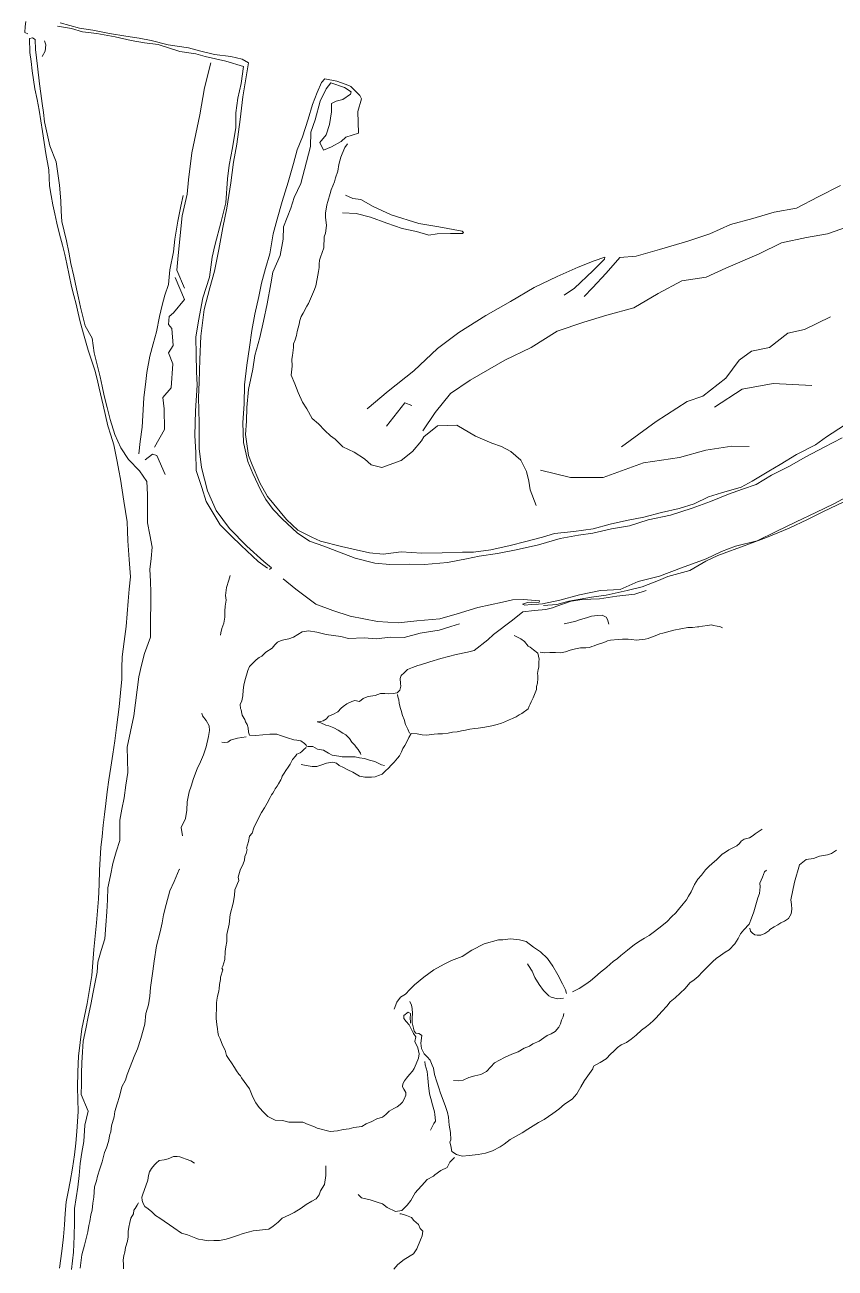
# Model space of a CAD drawing. Extents: x 683321 to 688873, y 7661944 to 7668387.
# Drawn here: x 685615.1 to 685839.7, y 7665106.7 to 7665451.5 of the extents above; entities that cross this region are included whole.
import ezdxf

# ---------------------------------------------------------------- set-up
doc = ezdxf.new("R2010")
doc.units = 0
doc.header["$MEASUREMENT"] = 0
doc.layers.add('01 CRESTA_Line', color=3, linetype='Continuous', lineweight=20)

msp = doc.modelspace()

# ---------------------------------------------------------------- linework, layer by layer
at = {"layer": '01 CRESTA_Line'}
for points in [[(685615.39, 7665452.39, 4152.19), (685615.18, 7665451.07, 4152.28), (685615.1, 7665449.33, 4152.37), (685615.88, 7665449, 4152.39)], [(685624.19, 7665451.11, 4152.01), (685628.03, 7665450.5, 4152.18), (685631.1, 7665449.57, 4151.86), (685635.04, 7665449.09, 4152.06), (685640.14, 7665448.16, 4152.03), (685644.53, 7665447.12, 4151.94), (685648.27, 7665446.5, 4152), (685652.03, 7665446.02, 4152.11), (685658.05, 7665444.14, 4151.78), (685662.52, 7665443.46, 4151.31), (685665.1, 7665442.74, 4151.49), (685670.82, 7665441.44, 4151.32), (685675.68, 7665439.93, 4151.46), (685675.05, 7665435.27, 4151.87), (685674.18, 7665431.17, 4152.21), (685673.55, 7665427.08, 4152.49), (685673.57, 7665423.02, 4153.14), (685672.68, 7665417.42, 4153.5), (685671.75, 7665412.6, 4153.82), (685671.26, 7665408.83, 4154.35), (685670.78, 7665402.09, 4155.22), (685669.54, 7665396.99, 4155.8), (685667.76, 7665390.32, 4156.5), (685667.05, 7665387.08, 4156.93), (685666.24, 7665381.5, 4157.71), (685664.4, 7665375.78, 4158.36), (685663.25, 7665369.44, 4159.11), (685662.45, 7665364.89, 4159.7), (685662.59, 7665360.11, 4160.1), (685662.66, 7665355.36, 4160.71), (685662.89, 7665351.58, 4161.52), (685662.42, 7665344.43, 4161.99), (685662.19, 7665337.65, 4162.27), (685662.48, 7665332.88, 4162.75), (685662.6, 7665327.86, 4163.24), (685664.12, 7665323.21, 4163.67), (685665.39, 7665319.31, 4164.23), (685669.2, 7665312.81, 4164.83), (685672.26, 7665309.77, 4165.39), (685675.02, 7665307.14, 4165.86), (685679.81, 7665302.7, 4166.51), (685682.34, 7665300.85, 4166.85)], [(685682.88, 7665300.48, 4166.86), (685683.5, 7665300.93, 4166.9), (685681.31, 7665302.68, 4166.72), (685676.67, 7665306.95, 4165.95), (685671.8, 7665311.79, 4165.36), (685668.1, 7665316.83, 4164.58), (685665.76, 7665322.3, 4163.9), (685664.11, 7665328.72, 4163.51), (685663.41, 7665334.01, 4163.03), (685663.4, 7665341.14, 4162.35), (685663.23, 7665348.12, 4161.6), (685663.43, 7665352.39, 4161.23), (685663.64, 7665358.67, 4160.45), (685663.86, 7665365.17, 4159.79), (685664.82, 7665372.57, 4158.85), (685666.35, 7665378.53, 4158.1), (685667.65, 7665383.17, 4157.48), (685668.85, 7665389.23, 4156.73), (685670.02, 7665395.27, 4156.11), (685671.12, 7665400.67, 4155.44), (685672.21, 7665407.7, 4154.62), (685672.93, 7665413.38, 4153.95), (685673.83, 7665418.41, 4153.52), (685674.74, 7665425.25, 4152.76), (685675.55, 7665431.57, 4152.17), (685676.46, 7665437.06, 4151.82), (685677.11, 7665440.96, 4151.38), (685675.37, 7665441.98, 4151.22), (685672.18, 7665442.68, 4151.35), (685667.71, 7665443.26, 4151.42), (685663.5, 7665444.32, 4151.37), (685660.42, 7665445.14, 4151.75), (685654.79, 7665445.91, 4151.92), (685650.15, 7665447.11, 4152.06), (685646.8, 7665447.75, 4151.74), (685643.11, 7665448.36, 4151.91), (685638.59, 7665449.05, 4151.99), (685633.96, 7665450.02, 4151.86), (685630.23, 7665450.59, 4152.18), (685624.9, 7665452.05, 4151.97)], [(685628.06, 7665106.3, 4161.86), (685628.54, 7665111.17, 4162.04), (685628.78, 7665115.56, 4162.19), (685628.82, 7665119.42, 4162.48), (685628.87, 7665123.28, 4162.78), (685629.34, 7665126.23, 4162.8), (685629.82, 7665129.17, 4162.81), (685630.11, 7665132.44, 4162.87), (685630.4, 7665135.71, 4162.92), (685630.92, 7665138.78, 4162.79), (685631.43, 7665141.85, 4162.67), (685631.74, 7665146.36, 4162.65), (685632.62, 7665150.27, 4162.49), (685630.75, 7665154.9, 4162.36), (685630.79, 7665157.78, 4162.37), (685630.83, 7665160.73, 4162.34), (685630.88, 7665163.68, 4162.31), (685631.07, 7665166.68, 4162.28), (685631.28, 7665169.67, 4162.26), (685631.98, 7665173.03, 4162.29), (685632.69, 7665176.38, 4162.33), (685633.34, 7665179.81, 4162.36), (685634, 7665183.24, 4162.4), (685634.57, 7665186.02, 4162.46), (685635.15, 7665188.8, 4162.51), (685635.29, 7665191.52, 4162.53), (685636.29, 7665194.79, 4162.57), (685637.28, 7665198.05, 4162.6), (685637.57, 7665201.78, 4162.62), (685637.86, 7665205.5, 4162.64), (685638, 7665208.83, 4162.57), (685638.14, 7665212.15, 4162.49), (685638.83, 7665215.55, 4162.46), (685639.52, 7665218.95, 4162.43), (685640.45, 7665222.13, 4162.44), (685641.38, 7665225.32, 4162.45), (685641.4, 7665228.12, 4162.43), (685641.43, 7665230.93, 4162.42), (685642.02, 7665234.02, 4162.38), (685642.6, 7665237.1, 4162.33), (685643.11, 7665240.63, 4162.31), (685643.61, 7665244.16, 4162.28), (685643.52, 7665247.67, 4162.24), (685643.44, 7665251.19, 4162.2), (685644.37, 7665255.54, 4162.19), (685645.29, 7665259.89, 4162.18), (685645.76, 7665263.47, 4162.12), (685646.22, 7665267.06, 4162.07), (685646.68, 7665270.65, 4162.02), (685647.46, 7665273.89, 4161.89), (685648.24, 7665277.14, 4161.75), (685649.95, 7665281.68, 4161.51), (685649.95, 7665284.31, 4161.49), (685649.94, 7665286.94, 4161.48), (685650, 7665290.52, 4161.42), (685650.06, 7665294.09, 4161.37), (685649.91, 7665297.25, 4161.39), (685649.75, 7665300.41, 4161.41), (685650.07, 7665303.52, 4161.35), (685650.4, 7665306.64, 4161.28), (685649.74, 7665310.02, 4161.13), (685649.09, 7665313.39, 4160.97), (685649.08, 7665317.32, 4160.93), (685649.06, 7665321.25, 4160.89), (685648.94, 7665324.87, 4160.69), (685646.84, 7665327.81, 4160.39), (685643.79, 7665330.97, 4160.18), (685641.71, 7665334.22, 4159.99), (685640.04, 7665337.9, 4159.82), (685638.78, 7665342.06, 4159.72), (685637.92, 7665345.34, 4159.59), (685637.06, 7665348.63, 4159.47), (685636.51, 7665351.26, 4159.33), (685635.97, 7665353.9, 4159.19), (685635.15, 7665357.23, 4159.04), (685634.32, 7665360.56, 4158.88), (685633.72, 7665364.59, 4158.61), (685631.84, 7665368, 4158.46), (685631.2, 7665370.62, 4158.32), (685630.55, 7665373.24, 4158.17), (685630, 7665375.78, 4158.01), (685629.44, 7665378.32, 4157.85), (685628.65, 7665381.83, 4157.61), (685627.85, 7665385.34, 4157.38), (685627.25, 7665388.46, 4157.16), (685626.65, 7665391.58, 4156.95), (685625.99, 7665394.28, 4156.72), (685625.33, 7665396.99, 4156.48), (685625.19, 7665399.82, 4156.25), (685625.04, 7665402.64, 4156.01), (685624.68, 7665407.01, 4155.73), (685624.23, 7665410.27, 4155.5), (685623.78, 7665413.53, 4155.26), (685622.01, 7665417.97, 4155.12), (685621.29, 7665421.29, 4154.93), (685620.57, 7665424.62, 4154.74), (685620.26, 7665427.16, 4154.6), (685619.94, 7665429.7, 4154.47), (685619.53, 7665432.44, 4154.27), (685619.11, 7665435.17, 4154.08), (685618.56, 7665440.03, 4153.78), (685618, 7665444.63, 4153.55), (685617.92, 7665447.44, 4153.38), (685617.23, 7665447.9, 4153.41), (685616.34, 7665447.68, 4153.37), (685616.49, 7665443.84, 4153.57), (685616.81, 7665441.29, 4153.72), (685617.13, 7665438.74, 4153.88), (685617.51, 7665436.22, 4154.05), (685617.88, 7665433.7, 4154.21), (685618.48, 7665430.79, 4154.39), (685619.08, 7665427.87, 4154.57), (685619.53, 7665424.9, 4154.73), (685619.98, 7665421.92, 4154.9), (685620.46, 7665418.89, 4155.07), (685620.93, 7665415.85, 4155.25), (685621.72, 7665411.29, 4155.49), (685621.95, 7665406.8, 4155.74), (685622.4, 7665404.19, 4155.91), (685622.84, 7665401.59, 4156.09), (685623.38, 7665399.06, 4156.33), (685623.92, 7665396.53, 4156.58), (685624.73, 7665393.48, 4156.79), (685625.54, 7665390.43, 4157), (685626.15, 7665387.81, 4157.19), (685626.76, 7665385.18, 4157.39), (685627.4, 7665382.05, 4157.57), (685628.05, 7665378.92, 4157.74), (685628.7, 7665376.46, 4157.92), (685629.35, 7665373.99, 4158.1), (685629.87, 7665371.54, 4158.24), (685630.4, 7665369.09, 4158.39), (685631.54, 7665365.17, 4158.61), (685632.69, 7665361.25, 4158.83), (685633.59, 7665358.49, 4158.98), (685634.49, 7665355.73, 4159.13), (685635.1, 7665353.21, 4159.29), (685635.72, 7665350.69, 4159.45), (685636.84, 7665346.03, 4159.6), (685637.47, 7665343.18, 4159.69), (685638.09, 7665340.33, 4159.78), (685638.91, 7665337.68, 4159.9), (685639.72, 7665335.04, 4160.02), (685640.7, 7665330.41, 4160.26), (685641.17, 7665327.94, 4160.38), (685641.64, 7665325.47, 4160.49), (685642.1, 7665322.46, 4160.6), (685642.56, 7665319.44, 4160.7), (685643.01, 7665316.57, 4160.77), (685643.46, 7665313.7, 4160.84), (685643.57, 7665311.04, 4160.89), (685643.68, 7665308.37, 4160.95), (685643.85, 7665305.81, 4161), (685644.02, 7665303.25, 4161.05), (685644.4, 7665298.38, 4161.09), (685644.05, 7665295.03, 4161.18), (685643.71, 7665291.67, 4161.27), (685643.44, 7665288.18, 4161.33), (685643.18, 7665284.68, 4161.39), (685642.61, 7665280.47, 4161.48), (685642.05, 7665276.26, 4161.57), (685642.02, 7665273.16, 4161.7), (685641.99, 7665270.07, 4161.83), (685641.63, 7665266.23, 4161.89), (685641.27, 7665262.39, 4161.96), (685640.89, 7665259.52, 4162.02), (685640.51, 7665256.64, 4162.09), (685640.01, 7665252.93, 4162.13), (685639.51, 7665249.23, 4162.18), (685638.92, 7665245.66, 4162.19), (685638.33, 7665242.1, 4162.2), (685637.95, 7665238.83, 4162.25), (685637.56, 7665235.55, 4162.29), (685637.18, 7665232.54, 4162.3), (685636.8, 7665229.53, 4162.3), (685636.49, 7665226.42, 4162.35), (685636.19, 7665223.31, 4162.39), (685636, 7665220.19, 4162.37), (685635.81, 7665217.08, 4162.34), (685635.65, 7665213.1, 4162.45), (685635.48, 7665209.12, 4162.57), (685635.24, 7665205.81, 4162.62), (685634.99, 7665202.49, 4162.67), (685634.6, 7665198.8, 4162.66), (685634.21, 7665195.11, 4162.65), (685633.92, 7665191.46, 4162.58), (685633.62, 7665187.82, 4162.52), (685632.97, 7665183.95, 4162.43), (685632.33, 7665180.09, 4162.34), (685631.62, 7665176.57, 4162.31), (685630.92, 7665173.06, 4162.27), (685630.43, 7665169.26, 4162.29), (685629.94, 7665165.46, 4162.31), (685629.81, 7665161.13, 4162.37), (685629.68, 7665156.8, 4162.43), (685629.77, 7665153.47, 4162.35), (685629.86, 7665150.15, 4162.27), (685629.7, 7665147.39, 4162.44), (685629.54, 7665144.63, 4162.61), (685629.22, 7665141.36, 4162.61), (685628.9, 7665138.09, 4162.61), (685628.28, 7665134.39, 4162.64), (685627.67, 7665130.69, 4162.68), (685627.1, 7665127.89, 4162.64), (685626.52, 7665125.1, 4162.61), (685626.29, 7665121.89, 4162.45), (685626.06, 7665118.68, 4162.3), (685625.77, 7665115.41, 4162.24), (685625.47, 7665112.13, 4162.17), (685625.1, 7665109.41, 4162.08), (685624.72, 7665106.69, 4161.98)], [(685619.87, 7665442.71, 4153.11), (685620.71, 7665444.2, 4152.86), (685620.9, 7665445.92, 4152.8), (685620.54, 7665447.1, 4152.58)], [(685659.38, 7665378.5, 4158.11), (685657.19, 7665383.5, 4157.53), (685657.56, 7665387.5, 4157.07), (685658.75, 7665398.5, 4156.28), (685660.06, 7665404.5, 4155.59), (685660.5, 7665408.5, 4155.42), (685661.38, 7665416, 4154.75), (685663.56, 7665426.5, 4153.96), (685664.88, 7665434, 4153.36), (685666.69, 7665441, 4152.43)], [(685842.28, 7665340.43, 4183.83), (685837.33, 7665337.28, 4183.33), (685834.3, 7665335.03, 4183.04), (685829.01, 7665332.33, 4182.49), (685824.49, 7665329.58, 4182.01), (685821.32, 7665327.75, 4181.69), (685816.68, 7665324.98, 4181.13), (685813.69, 7665323.3, 4180.93), (685808.22, 7665321.73, 4180.49), (685804.62, 7665320.57, 4180.24), (685800.67, 7665318.67, 4179.83), (685796.47, 7665317.32, 4179.37), (685791.58, 7665316.3, 4178.83), (685786.73, 7665314.92, 4178.26), (685781.92, 7665314.05, 4177.79), (685777.39, 7665313.03, 4177.26), (685772.66, 7665311.77, 4176.7), (685767.24, 7665310.96, 4176.18), (685761.96, 7665310.45, 4175.48), (685758.57, 7665309.41, 4175.02), (685753.97, 7665308.18, 4174.2), (685749.61, 7665307.09, 4173.6), (685744.28, 7665305.92, 4172.97), (685739.49, 7665305.29, 4172.2), (685736.43, 7665305.29, 4171.9), (685730.77, 7665305.04, 4171.18), (685725.16, 7665304.96, 4170.43), (685719.4, 7665305.37, 4169.86), (685714.39, 7665304.71, 4169.27), (685710.67, 7665305.05, 4168.73), (685706.96, 7665305.89, 4168.22), (685702.86, 7665306.87, 4167.65), (685697.08, 7665308.34, 4166.9), (685694.69, 7665309.44, 4166.89), (685690.76, 7665311.4, 4166.26), (685687.59, 7665314.29, 4165.68), (685684.11, 7665318.54, 4164.84), (685682.35, 7665320.73, 4164.56), (685680.26, 7665324.49, 4163.91), (685678.08, 7665329.48, 4163.29), (685677.11, 7665332.07, 4162.97), (685676.29, 7665337.85, 4162.37), (685676.51, 7665341.54, 4162.03), (685676.63, 7665345.41, 4161.89), (685677.12, 7665350.33, 4161.44), (685678.29, 7665355.97, 4160.78), (685678.82, 7665359.8, 4160.48), (685680.24, 7665364.8, 4159.43), (685681.22, 7665369.34, 4158.88), (685682.31, 7665374.11, 4157.98), (685683.26, 7665379.65, 4157.27), (685683.84, 7665382.93, 4157.07), (685685.87, 7665387.53, 4156.3), (685686.66, 7665392.02, 4155.67), (685686.78, 7665395.52, 4155.56), (685688.81, 7665400.65, 4154.79), (685689.72, 7665403.59, 4154.35), (685691.64, 7665407.53, 4153.98), (685693.2, 7665413.51, 4153.06), (685694.24, 7665417.73, 4152.77), (685694.35, 7665421.7, 4152.57), (685695.54, 7665425.13, 4152.22), (685697, 7665430.33, 4151.63), (685698.62, 7665433.75, 4151.23), (685699.95, 7665435.44, 4151.18), (685703.72, 7665434.11, 4150.98), (685705.57, 7665432.93, 4151.52), (685705.38, 7665432.22, 4151.82), (685703.25, 7665430.76, 4151.93), (685701.44, 7665430.36, 4152.03), (685700.07, 7665429.64, 4152.27), (685700.08, 7665427.41, 4152.35), (685699.57, 7665423.81, 4152.25), (685698.64, 7665420.99, 4152.57), (685696.83, 7665418.84, 4152.61), (685697.87, 7665416.77, 4152.42), (685700.14, 7665417.62, 4152.39), (685702.75, 7665419.16, 4152.15), (685704.07, 7665420.34, 4151.91), (685707.55, 7665421.48, 4151.34), (685707.39, 7665427.44, 4151.52), (685708.41, 7665430.99, 4151.71), (685707.96, 7665431.94, 4151.76), (685705.45, 7665434.43, 4151.17), (685704.9, 7665434.65, 4151.23), (685701.62, 7665435.91, 4151.2), (685698.21, 7665436.48, 4151.22), (685697.31, 7665435.48, 4151.39), (685696.1, 7665432.73, 4151.59), (685694.82, 7665429.44, 4151.99), (685693.64, 7665425.32, 4152.26), (685692.09, 7665420.44, 4152.86), (685690.58, 7665416.79, 4153.32), (685689.58, 7665413.06, 4153.65), (685688.12, 7665407.9, 4154.28), (685686.43, 7665402.51, 4154.82), (685685.08, 7665397.63, 4155.58), (685683.95, 7665393.56, 4155.96), (685683, 7665387.96, 4156.69), (685681.81, 7665383.91, 4157.32), (685680.71, 7665379.86, 4157.83), (685679.93, 7665376.11, 4158.36), (685678.86, 7665371.25, 4159.02), (685678.03, 7665366.77, 4159.69), (685677.36, 7665362.15, 4160.28), (685676.62, 7665357.1, 4160.78), (685676.01, 7665351.67, 4161.41), (685675.85, 7665346.36, 4161.88), (685675.52, 7665341.09, 4162.22), (685675.73, 7665335.71, 4162.76), (685676.89, 7665330.37, 4163.15), (685678.25, 7665327.06, 4163.64), (685680.49, 7665322.32, 4164.26), (685681.91, 7665319.88, 4164.66), (685683.95, 7665317.11, 4165.11), (685686.56, 7665314.43, 4165.69), (685690.55, 7665310.61, 4166.33), (685694.02, 7665308.33, 4166.96), (685697.97, 7665306.91, 4167.37), (685701.61, 7665305.53, 4167.85), (685706.67, 7665303.63, 4168.46), (685712.15, 7665302.2, 4169.32), (685716.24, 7665301.79, 4169.89), (685721.84, 7665301.91, 4170.63), (685725.88, 7665301.86, 4170.94), (685732.27, 7665302.42, 4171.67), (685737.55, 7665303.4, 4172.18), (685741.08, 7665304.16, 4172.67), (685746.11, 7665304.92, 4173.32), (685751.34, 7665305.9, 4173.98), (685757.45, 7665307.3, 4174.86), (685763.46, 7665309.03, 4175.72), (685768.58, 7665310.01, 4176.25), (685772.54, 7665310.57, 4176.65), (685777.68, 7665311.7, 4177.21), (685782.69, 7665312.53, 4177.84), (685787.88, 7665314.26, 4178.33), (685794.1, 7665315.5, 4179.01), (685800.09, 7665317.42, 4179.79), (685805.21, 7665319.27, 4180.25), (685810.16, 7665321.36, 4180.66), (685814.08, 7665322.76, 4180.97), (685817.86, 7665324.02, 4181.3), (685822.12, 7665326.63, 4181.72), (685826.9, 7665329.02, 4182.15), (685831.61, 7665331.68, 4182.86), (685836.65, 7665334.35, 4183.21), (685841.65, 7665336.95, 4183.61)], [(685704.56, 7665418.49, 4153.59), (685703.82, 7665417.46, 4153.73), (685703.06, 7665415.71, 4153.98), (685702.67, 7665414.77, 4154.1), (685702.17, 7665412.8, 4154.2), (685701.82, 7665410.94, 4154.4), (685701.21, 7665409.04, 4154.57), (685700.9, 7665408, 4154.68), (685700, 7665405.76, 4154.79), (685699.73, 7665404.7, 4154.88), (685699.08, 7665402.54, 4154.99), (685698.85, 7665401.6, 4155.07), (685698.4, 7665399.27, 4155.18), (685698.41, 7665398.12, 4155.2), (685698.71, 7665395.83, 4155.36), (685698.44, 7665393.68, 4155.47), (685698.09, 7665392.7, 4155.55), (685697.97, 7665389.63, 4155.64), (685697.03, 7665387.07, 4156.01), (685696.81, 7665386.19, 4156.11), (685696.73, 7665385.15, 4156.25), (685696.72, 7665384.24, 4156.31), (685696.47, 7665383.1, 4156.42), (685696.27, 7665382.09, 4156.52), (685696.11, 7665381.06, 4156.66), (685695.73, 7665379.08, 4156.83), (685695.4, 7665378.07, 4156.96), (685693.7, 7665374.22, 4157.18), (685693.28, 7665373.47, 4157.36), (685692.23, 7665371.55, 4157.54), (685691.74, 7665370.58, 4157.58), (685691.29, 7665369.49, 4157.69), (685691.15, 7665368.48, 4157.71), (685690.56, 7665366.43, 4157.85), (685690.4, 7665365.36, 4157.95), (685690.03, 7665364.14, 4157.94), (685689.59, 7665363.03, 4158.02), (685689.58, 7665362.05, 4158.09), (685689.29, 7665359.8, 4158.13), (685689.1, 7665358.79, 4158.26), (685689.22, 7665356.88, 4158.23), (685688.96, 7665354.3, 4158.66), (685689.91, 7665351.93, 4159.32), (685690.89, 7665349.5, 4161.38), (685692.09, 7665346.82, 4161.74), (685693.24, 7665345.04, 4161.74), (685694.78, 7665342.37, 4162.24), (685696.47, 7665340.83, 4162.49), (685698.28, 7665338.98, 4162.63), (685699.85, 7665337.51, 4163.45), (685701.12, 7665336.59, 4163.79), (685703.21, 7665334.48, 4164.55), (685706.36, 7665332.97, 4164.82), (685709.26, 7665331.1, 4164.88), (685711.08, 7665329.51, 4164.96), (685714.09, 7665328.77, 4165.31), (685719.37, 7665330.64, 4166.01), (685722.55, 7665333.17, 4166.56), (685725.06, 7665336.16, 4166.83), (685725.7, 7665337.27, 4167.6), (685729.5, 7665340.31, 4169.01), (685734.88, 7665340.47, 4170.13), (685739.99, 7665337.47, 4171.97), (685744.56, 7665335.52, 4172.68), (685747.21, 7665334.52, 4173.1), (685749.82, 7665333.2, 4174.16), (685752.61, 7665330.73, 4176.38), (685754.13, 7665327.6, 4179.16), (685754.78, 7665324.93, 4177.88), (685755.17, 7665322.56, 4177), (685756.88, 7665318.17, 4176.59)], [(685703.13, 7665399.36, 4154.21), (685706.94, 7665399.15, 4154.31), (685710.96, 7665398.13, 4154.23), (685715.43, 7665396.49, 4154.17), (685719.7, 7665394.98, 4154.15), (685723.63, 7665394.15, 4154.14), (685727.04, 7665393.17, 4154.05), (685729.4, 7665393.58, 4153.88), (685733.1, 7665393.65, 4153.45), (685736.43, 7665393.64, 4153.08), (685736.66, 7665393.92, 4153.22), (685736.36, 7665394.29, 4153.24), (685729.9, 7665395.52, 4153.88), (685724.29, 7665396.41, 4154.19), (685716.64, 7665398.83, 4154.31), (685711.67, 7665401.16, 4154.3), (685708.24, 7665403.02, 4154.31), (685706, 7665403.37, 4154.2), (685704.02, 7665404.28, 4154.04)], [(685841.18, 7665406.95, 4160.65), (685834.99, 7665403.78, 4160.47), (685829.02, 7665400.63, 4160.61), (685822.8, 7665399.52, 4160.55), (685816.89, 7665397.75, 4160.59), (685810.76, 7665396.13, 4160.49), (685804.96, 7665393.51, 4160.83), (685798.93, 7665391.54, 4160.84), (685791, 7665389.2, 4161.26), (685784.59, 7665387.36, 4161.92), (685780.03, 7665386.96, 4162.14), (685776.27, 7665382.63, 4162.54), (685772.46, 7665378.52, 4162.9), (685770.18, 7665376.16, 4163.08)], [(685658.97, 7665404.14, 4155.65), (685658.35, 7665401.2, 4155.89), (685657.46, 7665397.04, 4156.17), (685656.63, 7665392.04, 4156.47), (685656.27, 7665388.51, 4156.93), (685655.28, 7665383.54, 4157.43), (685654.89, 7665379.51, 4157.75), (685653.89, 7665376.49, 4157.87), (685653.12, 7665373.72, 4157.77), (685652.45, 7665370.64, 4158.05), (685651.56, 7665366.4, 4158.28), (685650.65, 7665363.07, 4158.44), (685649.77, 7665359.65, 4158.66), (685648.9, 7665355.04, 4158.86), (685648.64, 7665352.54, 4159.03), (685648.1, 7665348.01, 4159.24), (685647.8, 7665343.2, 4159.52), (685647.62, 7665339.94, 4159.71), (685647.05, 7665335.93, 4159.88), (685646.7, 7665332.56, 4160.01)], [(685725.38, 7665338.91, 4169.46), (685728.87, 7665343.96, 4168.94), (685733.1, 7665349.25, 4168.63), (685738.5, 7665353, 4171.82), (685748.19, 7665358.5, 4172.34), (685755.5, 7665362, 4172.5), (685762.69, 7665366.5, 4172.27), (685770.06, 7665369, 4172.37), (685776.44, 7665371, 4172.41), (685783.88, 7665373, 4172.52), (685790.62, 7665377, 4172.57), (685797.19, 7665380.5, 4172.5), (685804, 7665381.5, 4172.47), (685809.44, 7665384, 4172.57), (685818.69, 7665388, 4172.65), (685824.81, 7665391, 4172.58), (685831.81, 7665392.5, 4172.52), (685837.62, 7665393.5, 4172.72), (685843.13, 7665395.5, 4172.41)], [(685764.62, 7665376.56, 4159.95), (685767.47, 7665378.46, 4160), (685772.55, 7665383.28, 4159.66), (685775.83, 7665386.54, 4159.57), (685775.85, 7665387.03, 4159.47), (685772.91, 7665386.03, 4159.62), (685768.49, 7665384.3, 4159.72), (685762.66, 7665381.67, 4159.92), (685756.33, 7665378.63, 4160.12), (685749.71, 7665374.74, 4160.21), (685742.92, 7665370.87, 4160.3), (685735.36, 7665366.14, 4160.35), (685729.53, 7665361.69, 4160.17), (685722.9, 7665355.57, 4160.01), (685715.85, 7665349.94, 4159.88), (685710.03, 7665344.97, 4159.72)], [(685651.07, 7665334.39, 4159.84), (685653.8, 7665339.28, 4160.04), (685653.68, 7665345.03, 4160.13), (685653.31, 7665348.17, 4160.14), (685655.67, 7665350.82, 4159.62), (685656.08, 7665357.5, 4159.86), (685654.96, 7665360.58, 4159.54), (685656.17, 7665362.54, 4159.24), (685655.82, 7665367.3, 4159.15), (685654.92, 7665368.36, 4159.02), (685655.13, 7665370.59, 4159), (685656.34, 7665371.61, 4158.71), (685659.35, 7665375.35, 4158.08), (685656.73, 7665381.41, 4157.55)], [(685838.44, 7665370.5, 4180.93), (685831.19, 7665367, 4180.71), (685826.62, 7665366, 4180.69), (685821.56, 7665362, 4179.4), (685816.56, 7665361, 4178.99), (685813.13, 7665358.5, 4178.12), (685809.44, 7665353.5, 4178.35), (685803, 7665348.5, 4179.23), (685798.69, 7665347, 4177.78), (685790.13, 7665341.5, 4177.2), (685780.5, 7665334.5, 4176.83)], [(685806.31, 7665345.5, 4177.79), (685813.94, 7665350.5, 4178.53), (685822.56, 7665352, 4178.11), (685833.25, 7665351.5, 4178.24)], [(685715.32, 7665340.17, 4162.75), (685720.39, 7665346.69, 4162.12), (685722.38, 7665345.9, 4162.25)], [(685653.95, 7665326.8, 4161.63), (685651.65, 7665332.02, 4161.46), (685650.44, 7665332.41, 4161.83), (685648.45, 7665330.9, 4160.87)], [(685758.06, 7665328, 4179.73), (685766.38, 7665326, 4179.91), (685775.38, 7665326, 4180.49), (685786.56, 7665330, 4181.5), (685796.62, 7665331.5, 4181.96), (685803.88, 7665333.5, 4182.2), (685811.08, 7665334.65, 4182.83), (685815.91, 7665334.54, 4183.23)], [(685843.99, 7665321.17, 4183.27), (685839.36, 7665318.67, 4182.84), (685834.39, 7665316.22, 4182.38), (685828.92, 7665313.68, 4181.8), (685823.33, 7665311, 4181.51), (685818.12, 7665308.41, 4181.05), (685812.08, 7665306.89, 4180.63), (685808.26, 7665305.48, 4180.48), (685803.94, 7665303.45, 4180.11), (685797.1, 7665300.94, 4179.52), (685791, 7665298.63, 4179.06), (685785.09, 7665297.09, 4178.67), (685780.16, 7665294.86, 4178.24), (685774.65, 7665294.58, 4177.55), (685768.87, 7665293.39, 4176.94), (685763.4, 7665291.95, 4176.27), (685758.59, 7665290.91, 4175.38), (685757.47, 7665290.84, 4173.88), (685755.41, 7665290.74, 4173.69), (685753.71, 7665290.59, 4173.39), (685753.02, 7665290.88, 4173.53), (685754.44, 7665291.31, 4173.88), (685755.45, 7665291.43, 4173.98), (685756.88, 7665291.24, 4173.98), (685757.71, 7665291.35, 4174.1), (685757.74, 7665291.74, 4174.31), (685753.34, 7665292.11, 4173.75), (685750.24, 7665292.07, 4173.46), (685747.53, 7665291.4, 4173.15), (685740.7, 7665289.95, 4172.67), (685734.98, 7665288.18, 4172.4), (685730.18, 7665286.76, 4172.01), (685723.77, 7665286.2, 4171.49), (685718.54, 7665285.66, 4170.92), (685712.89, 7665285.99, 4170.35), (685705.3, 7665287.48, 4169.53), (685700.47, 7665289.04, 4169.21), (685695.75, 7665290.82, 4168.67), (685690.19, 7665294.98, 4167.91), (685686.74, 7665297.89, 4167.54)], [(685758.91, 7665290.48, 4175.39), (685762.53, 7665290.74, 4176.12), (685765.93, 7665291.7, 4176.65), (685772.14, 7665292.75, 4177.22), (685776.28, 7665293.29, 4177.79), (685782.1, 7665294.67, 4178.26), (685786.24, 7665295.6, 4178.53), (685790.77, 7665297.42, 4178.97), (685793.37, 7665298.5, 4179.35), (685799.4, 7665300.13, 4179.57), (685803.9, 7665302.76, 4180.01), (685807.2, 7665304.37, 4180.46), (685815.25, 7665307.32, 4180.89), (685820.67, 7665309.3, 4181.22), (685826.97, 7665311.93, 4181.56), (685832.08, 7665314.27, 4182), (685836.53, 7665316.49, 4182.51), (685842.13, 7665319.21, 4182.93)], [(685672.04, 7665298.8, 4162.3), (685671.61, 7665297.47, 4162.4), (685671, 7665295.49, 4162.33), (685670.71, 7665293.23, 4162.08), (685670.89, 7665291.9, 4162.18), (685670.63, 7665290.29, 4162.35), (685670.54, 7665288.92, 4162.38), (685670.53, 7665287.27, 4162.33), (685670.24, 7665285.54, 4162.62), (685669.74, 7665284.07, 4162.81), (685669.43, 7665282.89, 4163.24), (685669.35, 7665282.27, 4163.46)], [(685708.19, 7665249.14, 4179.98), (685708.11, 7665249.51, 4179.75), (685707.78, 7665250.09, 4179.46), (685707.47, 7665250.55, 4179.21), (685706.97, 7665251.21, 4178.95), (685706.6, 7665251.73, 4178.51), (685705.7, 7665252.6, 4177.56), (685705.13, 7665253.58, 4176.92), (685704.08, 7665254.61, 4176.5), (685703.23, 7665255.08, 4176.03), (685701.91, 7665255.91, 4175.67), (685700.72, 7665256.56, 4175.3), (685699.41, 7665257.13, 4174.69), (685698.52, 7665257.31, 4174.21), (685697.12, 7665257.93, 4173.77), (685696.09, 7665258.23, 4173.72), (685697.18, 7665258.27, 4173.57), (685697.81, 7665258.48, 4173.48), (685698.69, 7665259.02, 4173.39), (685699.31, 7665259.75, 4173.56), (685700.44, 7665260.28, 4173.68), (685701.88, 7665260.99, 4173.85), (685702.78, 7665262.02, 4173.97), (685703.36, 7665262.47, 4173.97), (685704.4, 7665263.16, 4173.92), (685705.75, 7665263.86, 4174.41), (685706.54, 7665264.15, 4174.77), (685707.82, 7665263.83, 4174.84), (685708.88, 7665264.64, 4175.44), (685710, 7665265.1, 4175.62), (685710.87, 7665265.33, 4175.59), (685712.2, 7665265.51, 4175.85), (685713.68, 7665266.02, 4176.03), (685714.86, 7665266.09, 4175.95), (685715.96, 7665266, 4176.31), (685717.23, 7665266.09, 4177.1), (685718.32, 7665266.22, 4177.68), (685719.01, 7665266.98, 4177.01), (685719.32, 7665268.1, 4176.2), (685719.26, 7665268.84, 4175.81), (685719.1, 7665270.2, 4175.05), (685719.41, 7665271.02, 4174.57), (685720.24, 7665271.75, 4174), (685721.2, 7665272.74, 4173.61), (685722.52, 7665273.27, 4173.35), (685724.05, 7665273.87, 4173.28), (685724.74, 7665273.98, 4173.46), (685727.38, 7665274.89, 4173.5), (685730.45, 7665275.81, 4173.76), (685734.65, 7665276.88, 4174.26), (685737.78, 7665277.54, 4174.73), (685739.63, 7665277.96, 4174.81), (685743.43, 7665280.96, 4174.92), (685744.99, 7665282.41, 4174.8), (685750.31, 7665286.4, 4174.44), (685753.13, 7665288.74, 4174.79), (685756.35, 7665289.07, 4175.07), (685759.51, 7665289.34, 4175.42), (685761.35, 7665289.82, 4175.7), (685762.54, 7665290.25, 4175.83), (685766.51, 7665291.68, 4176.3), (685769.62, 7665292.17, 4176.74), (685774.36, 7665292.29, 4177.45), (685779.18, 7665293.01, 4177.85), (685784.21, 7665293.63, 4178.32), (685787.35, 7665294.58, 4178.67)], [(685764.6, 7665285.38, 4178.3), (685765.87, 7665285.7, 4178.43), (685767.84, 7665286.13, 4178.27), (685769.13, 7665286.55, 4178.43), (685770.75, 7665287.06, 4178.57), (685772.22, 7665287.51, 4178.72), (685773.87, 7665287.7, 4179.28), (685775.12, 7665287.75, 4179.25), (685776.21, 7665287.26, 4179.58), (685776.61, 7665286.54, 4179.79), (685776.8, 7665285.95, 4179.63), (685776.95, 7665285.29, 4179.62)], [(685714.76, 7665246.08, 4181.56), (685713.97, 7665246.3, 4181.45), (685712.87, 7665246.86, 4181.4), (685712.15, 7665247.23, 4181.49), (685710.61, 7665247.57, 4181.51), (685709.21, 7665248.01, 4181.6), (685707.86, 7665248.21, 4181.62), (685706.65, 7665248.46, 4181.49), (685705.75, 7665248.5, 4181.48), (685704.55, 7665248.5, 4181.54), (685703.08, 7665248.47, 4181.53), (685702.1, 7665248.71, 4181.61), (685700.29, 7665248.97, 4181.59), (685699.31, 7665249.52, 4181.62), (685697.87, 7665250.36, 4181.77), (685696.25, 7665250.59, 4181.58), (685694.93, 7665251.34, 4181.75), (685693.61, 7665251.4, 4181.9), (685693.13, 7665251.5, 4182.1), (685693.1, 7665251.7, 4182), (685692.61, 7665252.2, 4181.17), (685691.56, 7665252.89, 4180.38), (685690.46, 7665253.08, 4179.3), (685689.7, 7665253.22, 4179.02), (685687.89, 7665253.8, 4178.01), (685685.95, 7665254.45, 4177.25), (685684.92, 7665254.79, 4176.52), (685683.86, 7665254.82, 4175.85), (685682.98, 7665254.83, 4175.44), (685681.08, 7665254.59, 4174.58), (685679.11, 7665254.37, 4173.69), (685677.34, 7665254.51, 4173.17), (685677.13, 7665255.31, 4172.99), (685676.98, 7665256.57, 4173.13), (685676.69, 7665257.48, 4173.03), (685676.3, 7665258.19, 4172.91), (685676.08, 7665258.82, 4172.79), (685675.89, 7665259.16, 4172.67), (685675.32, 7665260.06, 4172.56), (685675.22, 7665260.54, 4172.32), (685675.02, 7665261.53, 4172.13), (685674.89, 7665261.92, 4172.09), (685674.74, 7665262.99, 4172.18), (685675.28, 7665264.05, 4172.15), (685675.48, 7665265.42, 4172.22), (685675.58, 7665266.99, 4172.13), (685675.78, 7665268.39, 4172.21), (685676.12, 7665269.61, 4172.17), (685676.95, 7665272.48, 4172.26), (685677.39, 7665273.59, 4172.12), (685678.08, 7665274.32, 4172.12), (685679.18, 7665275.36, 4172.3), (685680.06, 7665276.05, 4172.39), (685680.8, 7665276.43, 4172.34), (685681.87, 7665277.49, 4172.34), (685683.69, 7665278.62, 4172.33), (685684.42, 7665279.55, 4172.24), (685685.13, 7665280.3, 4172.32), (685686.16, 7665280.74, 4172.32), (685686.91, 7665280.93, 4172.4), (685688.25, 7665281.2, 4172.51), (685689.57, 7665281.64, 4172.29), (685691.94, 7665283.14, 4172.44), (685693.74, 7665283.44, 4172), (685696, 7665283.03, 4172.76), (685698.65, 7665282.46, 4172.87), (685702.69, 7665281.89, 4172.89), (685704.79, 7665281.31, 4172.59), (685709.15, 7665281.49, 4173.02), (685712.48, 7665281.22, 4172.94), (685716.45, 7665281.64, 4172.78), (685720.29, 7665281.61, 4173.19), (685724.65, 7665282.76, 4172.85), (685729.97, 7665283.62, 4172.81), (685733.22, 7665284.63, 4172.7), (685735.59, 7665285.35, 4172.71)], [(685808.47, 7665284.28, 4180.22), (685807.78, 7665284.61, 4180.34), (685806.98, 7665284.78, 4180.33), (685806.04, 7665284.92, 4180.5), (685805.47, 7665285.07, 4180.62), (685804.31, 7665284.94, 4180.97), (685802.97, 7665284.73, 4180.89), (685801.92, 7665284.59, 4181.02), (685801.52, 7665284.59, 4181.01), (685800.15, 7665284.4, 4181.11), (685798.87, 7665284.38, 4181.26), (685796.94, 7665284.04, 4181.35), (685795.05, 7665283.63, 4181.42), (685791.94, 7665282.82, 4181.66), (685791.14, 7665282.57, 4181.4), (685790.73, 7665282.39, 4181.19), (685789.13, 7665281.82, 4181.09), (685788.53, 7665281.58, 4181.18), (685787.91, 7665281.3, 4181.4), (685787.06, 7665281.09, 4181.37), (685785.37, 7665280.96, 4181.48), (685784.53, 7665280.88, 4181.47), (685783.38, 7665281.01, 4181.62), (685782.32, 7665281.12, 4181.92), (685780.77, 7665281.13, 4182.06), (685779.54, 7665281, 4182.06), (685777.47, 7665280.82, 4181.96), (685776.58, 7665280.64, 4181.87), (685776.04, 7665280.38, 4181.89), (685775.3, 7665280.1, 4181.74), (685774.44, 7665279.79, 4181.64), (685773.57, 7665279.57, 4181.69), (685772.9, 7665279.3, 4181.65), (685772.25, 7665279.11, 4181.61), (685771.58, 7665278.83, 4181.65), (685770.59, 7665278.77, 4181.63), (685769.12, 7665278.71, 4181.91), (685767.72, 7665278.45, 4182.04), (685766.31, 7665278.08, 4182.03), (685764.95, 7665277.62, 4182.07), (685763.68, 7665277.38, 4181.85), (685762.2, 7665277.4, 4181.77), (685760.65, 7665277.44, 4181.65), (685759.1, 7665277.33, 4181.43), (685757.96, 7665277.54, 4181.26)], [(685691.72, 7665246.41, 4182.3), (685693.05, 7665246.08, 4182.43), (685694.71, 7665245.83, 4182.64), (685696.06, 7665245.84, 4182.55), (685697.39, 7665246.31, 4182.57), (685698.68, 7665246.74, 4182.58), (685700.48, 7665247.06, 4182.21), (685701.5, 7665246.7, 4182.43), (685702.23, 7665246.13, 4182.57), (685703.43, 7665245.58, 4182.47), (685704.6, 7665244.91, 4182.28), (685705.98, 7665244.21, 4182.14), (685706.98, 7665243.72, 4182.18), (685707.86, 7665243.16, 4182.11), (685709.31, 7665242.86, 4181.99), (685711.19, 7665242.86, 4181.95), (685712.24, 7665242.96, 4182.06), (685713.17, 7665243.31, 4182.11), (685714.17, 7665243.72, 4182.16), (685715.07, 7665244.61, 4182.22), (685715.87, 7665245.35, 4182.15), (685716.67, 7665246.21, 4181.94), (685717.52, 7665247.05, 4181.81), (685718.37, 7665248.11, 4181.59), (685718.97, 7665248.82, 4181.83), (685719.53, 7665249.89, 4181.88), (685719.86, 7665250.85, 4181.8), (685720.45, 7665251.65, 4181.85), (685720.99, 7665252.63, 4181.56), (685721.5, 7665253.83, 4181.47), (685722.18, 7665254.95, 4181.68), (685723.85, 7665254.88, 4181.6), (685725.24, 7665254.64, 4181.56), (685726.51, 7665254.48, 4181.83), (685728.54, 7665254.77, 4181.94), (685729.6, 7665254.84, 4181.93), (685730.92, 7665254.89, 4181.83), (685732.48, 7665255.04, 4181.66), (685733.66, 7665255.32, 4181.7), (685734.97, 7665255.46, 4181.68), (685736.18, 7665255.7, 4181.72), (685737.21, 7665255.86, 4181.68), (685738.49, 7665256.19, 4181.64), (685739.87, 7665256.37, 4181.62), (685740.78, 7665256.43, 4181.64), (685742.07, 7665256.62, 4181.53), (685743.64, 7665256.93, 4181.49), (685744.56, 7665257.13, 4181.53), (685746, 7665257.49, 4181.53), (685747.2, 7665257.79, 4181.56), (685748.2, 7665258.25, 4181.5), (685749.38, 7665258.74, 4181.44), (685750.24, 7665259.16, 4181.48), (685751.28, 7665259.63, 4181.34), (685752.13, 7665260.15, 4181.39), (685752.84, 7665260.52, 4181.47), (685754.63, 7665261.85, 4181.72), (685754.94, 7665262.58, 4181.91), (685755.21, 7665263.14, 4181.92), (685755.47, 7665263.76, 4181.95), (685755.7, 7665264.29, 4181.93), (685755.98, 7665264.89, 4181.81), (685756.38, 7665265.75, 4181.7), (685756.93, 7665267.21, 4181.53), (685756.95, 7665267.96, 4181.55), (685757.25, 7665268.93, 4181.46), (685757.28, 7665270.23, 4181.51), (685757.26, 7665271.06, 4181.58), (685757.24, 7665271.63, 4181.61), (685757.43, 7665272.7, 4181.46), (685757.54, 7665273.4, 4181.42), (685757.54, 7665274.19, 4181.41), (685757.6, 7665274.84, 4181.35), (685757.65, 7665275.57, 4181.17), (685757.28, 7665277.26, 4181.09), (685756.1, 7665278.15, 4180.54), (685755.16, 7665278.95, 4179.89), (685754.64, 7665279.2, 4179.39), (685753.59, 7665280.5, 4178.78), (685752.6, 7665281.18, 4177.96), (685750.7, 7665282.15, 4176.03)], [(685718.4, 7665265.75, 4177.97), (685718.53, 7665265.16, 4178.1), (685718.75, 7665264.34, 4178.63), (685718.88, 7665263.34, 4179.06), (685719.16, 7665262.19, 4179.54), (685719.43, 7665261.35, 4179.84), (685719.83, 7665259.95, 4180.26), (685720.23, 7665258.81, 4180.65), (685720.66, 7665257.51, 4180.9), (685721.24, 7665256.14, 4181.22), (685721.71, 7665255.09, 4181.6)], [(685664.12, 7665260.57, 4164.36), (685664.33, 7665259.89, 4164.64), (685665.33, 7665258.62, 4165.29), (685666.19, 7665257.08, 4165.74), (685666.28, 7665255.83, 4166.05), (685666, 7665254.16, 4166.26), (685665.34, 7665251.23, 4166.38), (685664.63, 7665249.03, 4166.64), (685663.78, 7665247.08, 4166.57), (685662.82, 7665245.15, 4166.57), (685661.87, 7665242.51, 4166.78), (685661.17, 7665240.41, 4166.83), (685660.6, 7665238.83, 4166.94), (685660.11, 7665236, 4167.38), (685660, 7665233.68, 4167.68), (685659.6, 7665231.43, 4167.82), (685658.42, 7665228.91, 4168.01), (685658.78, 7665226.55, 4168.2)], [(685676.41, 7665254.02, 4172.48), (685674.04, 7665253.69, 4170.63), (685672.99, 7665253.44, 4169.93), (685672.08, 7665253.09, 4169.25), (685671.34, 7665252.54, 4168.72), (685670.49, 7665252.43, 4168.1), (685669.73, 7665252.6, 4167.87)], [(685693.05, 7665251.07, 4182.18), (685692.43, 7665250.51, 4182.11), (685691.89, 7665249.99, 4182.14), (685691.41, 7665249.58, 4182.45), (685690.52, 7665249.25, 4182.7), (685690.09, 7665248.72, 4182.71), (685689.3, 7665247.76, 4182.54), (685688.83, 7665246.8, 4182.75), (685688.61, 7665246.5, 4182.75), (685688.13, 7665245.6, 4183.05), (685687.41, 7665244.67, 4182.76), (685686.95, 7665243.96, 4182.68), (685686.45, 7665243.14, 4182.6), (685686.21, 7665242.46, 4182.54), (685686.09, 7665242.14, 4182.5), (685685.43, 7665241.04, 4182.66), (685685.04, 7665240.38, 4182.64), (685684.47, 7665239.61, 4182.56), (685684.22, 7665239.06, 4182.48), (685683.84, 7665238.4, 4182.48), (685683.48, 7665237.94, 4182.5), (685683.21, 7665237.41, 4182.47), (685683.1, 7665237.26, 4182.48), (685682.24, 7665235.68, 4182.38), (685681.52, 7665234.35, 4182.28), (685680.74, 7665233.09, 4182.01), (685680.08, 7665231.83, 4181.95), (685679.54, 7665230.67, 4182.06), (685679.06, 7665229.87, 4182.13), (685678.54, 7665228.81, 4182.11), (685678.07, 7665227.36, 4182.29), (685677.33, 7665226.49, 4182.42), (685677.14, 7665225.03, 4182.32), (685676.5, 7665223.16, 4181.84), (685676.72, 7665222.77, 4182.03), (685676.41, 7665221.69, 4182.11), (685676.12, 7665220.84, 4181.91), (685675.94, 7665219.83, 4181.9), (685675.58, 7665218.82, 4181.85), (685674.81, 7665217.05, 4181.62), (685674.23, 7665215.09, 4181.65), (685674.37, 7665214.22, 4182.01), (685674.06, 7665213.39, 4182.13), (685673.85, 7665212.92, 4182.08), (685673.26, 7665211.64, 4181.92), (685673.25, 7665210.05, 4182.14), (685672.86, 7665207.89, 4182.13), (685671.98, 7665204.77, 4181.99), (685671.7, 7665202.07, 4182.14), (685671.12, 7665199.25, 4181.99), (685671.08, 7665197.31, 4182), (685670.79, 7665195.81, 4182.1), (685670.63, 7665194.52, 4182.14), (685670.55, 7665192.29, 4181.84), (685669.98, 7665190.45, 4181.65), (685669.72, 7665189.86, 4181.5), (685669.96, 7665189.46, 4181.85), (685669.31, 7665187.42, 4181.65), (685669.33, 7665186.71, 4181.85), (685669.03, 7665185.32, 4181.68), (685668.94, 7665184.12, 4181.62), (685668.91, 7665183.64, 4181.74), (685668.69, 7665182.74, 4181.81), (685668.46, 7665182.16, 4181.83), (685668.31, 7665180.99, 4181.74), (685668.23, 7665180.27, 4181.95), (685668.22, 7665178.46, 4181.77), (685668.12, 7665177.1, 4181.74), (685668.16, 7665175.93, 4181.91), (685668.33, 7665174.26, 4181.81), (685668.47, 7665173.05, 4181.84), (685668.57, 7665172.19, 4182.06), (685668.74, 7665171.22, 4182.1), (685669.24, 7665170.26, 4182.11), (685669.88, 7665168.51, 4181.97), (685670.61, 7665167.17, 4182.02), (685671.03, 7665165.67, 4181.96), (685671.78, 7665164.59, 4181.93), (685672.41, 7665163.61, 4181.96), (685673.17, 7665162.39, 4181.95), (685673.8, 7665161.43, 4181.84), (685674.42, 7665160.51, 4181.84), (685674.85, 7665160.05, 4181.8), (685675.19, 7665159.45, 4181.79), (685677.41, 7665156.41, 4181.63), (685678.34, 7665154.12, 4181.51), (685679.15, 7665152.51, 4181.41), (685680.07, 7665151.3, 4181.55), (685681.39, 7665149.84, 4181.79), (685682.49, 7665148.8, 4181.81), (685684.53, 7665147.76, 4181.2), (685686.56, 7665147.64, 4181.47), (685688.25, 7665147.21, 4181.13), (685689.34, 7665147.19, 4181.07), (685691.04, 7665147.18, 4181.11), (685692.14, 7665147.15, 4181.17), (685693.62, 7665146.57, 4181.3), (685695.19, 7665145.97, 4181.28), (685696.16, 7665145.56, 4181.32), (685699.77, 7665144.56, 4181.05), (685701.74, 7665144.74, 4180.94), (685703.34, 7665145.15, 4180.87), (685705.01, 7665145.34, 4180.86), (685706.31, 7665145.73, 4180.8), (685708.51, 7665145.94, 4180.63), (685709.69, 7665146.69, 4180.57), (685711.31, 7665147.34, 4180.5), (685712.68, 7665148.08, 4180.6), (685714.22, 7665148.55, 4180.64), (685715.18, 7665149.28, 4180.53), (685716.07, 7665150.23, 4180.44), (685717.37, 7665150.98, 4180.42), (685718.34, 7665151.44, 4180.47), (685719.16, 7665152.06, 4180.49), (685719.8, 7665152.69, 4180.54), (685720.29, 7665153.52, 4180.55), (685720.67, 7665154.69, 4180.97), (685720.68, 7665155.45, 4181.09), (685720.13, 7665156.36, 4180.78), (685719.77, 7665156.95, 4180.54), (685719.88, 7665157.78, 4180.45), (685720.35, 7665158.64, 4180.37), (685720.91, 7665159.39, 4180.37), (685721.75, 7665160.36, 4180.3), (685722.53, 7665161.33, 4180.32), (685723.02, 7665162.08, 4180.7), (685723.58, 7665163.38, 4180.66), (685724.21, 7665164.93, 4180.68), (685724.43, 7665166.17, 4181.03), (685724.04, 7665167.8, 4180.72), (685723.24, 7665169.53, 4180.73), (685723.45, 7665170.82, 4180.35), (685722.8, 7665171.8, 4180.67), (685722.25, 7665172.93, 4180.68), (685721.63, 7665174.17, 4180.96), (685720.82, 7665175.09, 4180.91), (685720.18, 7665175.91, 4180.57), (685720.2, 7665176.77, 4180.32), (685721.33, 7665177.68, 4180.19), (685722.04, 7665177.34, 4179.97), (685721.93, 7665175.88, 4180.39), (685721.97, 7665175.21, 4180.57), (685722, 7665174.65, 4180.64)], [(685766.94, 7665183.34, 4181.59), (685768.77, 7665184.23, 4181.62), (685770.57, 7665185.46, 4181.7), (685771.87, 7665186.38, 4181.71), (685773.12, 7665187.44, 4181.68), (685774.69, 7665188.8, 4181.58), (685776.32, 7665190.09, 4181.68), (685777.35, 7665191.03, 4181.65), (685778.21, 7665191.71, 4181.6), (685779.38, 7665192.55, 4181.66), (685780.33, 7665193.36, 4181.57), (685781.21, 7665194.11, 4181.48), (685782.18, 7665194.88, 4181.33), (685783.14, 7665195.73, 4181.28), (685784.04, 7665196.35, 4181.29), (685785.25, 7665197.19, 4181.26), (685786.87, 7665198.25, 4181.31), (685788.15, 7665198.92, 4181.39), (685789.3, 7665199.77, 4181.26), (685790.87, 7665200.96, 4181.39), (685792.1, 7665202.01, 4181.28), (685793.12, 7665202.86, 4181.31), (685794.4, 7665204.13, 4181.36), (685795.56, 7665205.28, 4181.42), (685796.28, 7665206.2, 4181.38), (685797.57, 7665207.7, 4181.39), (685798.49, 7665208.88, 4181.27), (685799.09, 7665209.82, 4181.22), (685799.78, 7665211.06, 4181.18), (685800.31, 7665212.12, 4181.17), (685800.78, 7665213.09, 4181.15), (685801.69, 7665214.55, 4181.09), (685802.68, 7665215.68, 4181.12), (685803.81, 7665217.18, 4181.16), (685804.71, 7665218.05, 4181.22), (685805.59, 7665218.93, 4181.25), (685806.85, 7665219.97, 4181.05), (685807.77, 7665220.89, 4180.89), (685808.44, 7665221.51, 4180.77), (685809.31, 7665222.09, 4180.8), (685810.29, 7665222.73, 4180.69), (685811.16, 7665223.2, 4180.58), (685812.47, 7665223.8, 4180.48), (685813.24, 7665224.43, 4180.44), (685813.64, 7665225.14, 4180.3), (685814.47, 7665225.65, 4180.32), (685815.95, 7665226.02, 4180.73), (685817.02, 7665226.64, 4180.64), (685817.51, 7665227.1, 4180.43), (685818.41, 7665227.66, 4180.25), (685819.48, 7665228.47, 4180)], [(685816.04, 7665200.94, 4179.81), (685816.24, 7665200.14, 4179.76), (685816.8, 7665199.6, 4179.63), (685817.5, 7665199.11, 4179.47), (685818.15, 7665199.07, 4179.28), (685819.14, 7665199.05, 4179.43), (685820.19, 7665199.5, 4179.25), (685821.32, 7665200.25, 4179.06), (685821.65, 7665200.66, 4179.11), (685822.83, 7665201.39, 4179.27), (685823.87, 7665201.91, 4179.38), (685824.69, 7665202.44, 4179.19), (685825.72, 7665202.89, 4179.28), (685826.77, 7665203.67, 4179.19), (685827.54, 7665204.93, 4179), (685827.73, 7665206.26, 4179.03), (685827.65, 7665207.51, 4179.32), (685827.42, 7665208.85, 4180.08), (685828.46, 7665213.7, 4180.52), (685829.8, 7665218.54, 4181.07), (685831.69, 7665220.03, 4181.85), (685833.7, 7665220.3, 4181.6), (685835.42, 7665220.91, 4182.61), (685837.64, 7665221.33, 4181.9), (685838.7, 7665221.73, 4182.07), (685840.09, 7665222.64, 4182.05)], [(685630.41, 7665106.72, 4162.47), (685630.85, 7665110.43, 4163.23), (685631.64, 7665113.09, 4163.78), (685632.52, 7665116.77, 4164.39), (685632.82, 7665118.55, 4164.71), (685633.07, 7665119.65, 4164.9), (685633.42, 7665121.52, 4165.2), (685633.71, 7665122.79, 4165.55), (685633.94, 7665124.71, 4165.49), (685634.2, 7665126.36, 4165.88), (685634.39, 7665129.21, 4166.15), (685634.96, 7665130.95, 4166.53), (685635.22, 7665132.19, 4166.81), (685635.84, 7665134.22, 4166.86), (685636.56, 7665136.16, 4167.09), (685637.21, 7665138.77, 4167.17), (685637.73, 7665140.08, 4167.35), (685638.27, 7665141.78, 4167.58), (685638.65, 7665143.76, 4167.84), (685638.89, 7665144.53, 4167.95), (685639.12, 7665146.13, 4168.2), (685639.86, 7665148.71, 4168.21), (685640.08, 7665150.16, 4168.2), (685640.68, 7665152.26, 4168.34), (685641.33, 7665154.26, 4168.67), (685641.97, 7665156.94, 4168.96), (685643.04, 7665158.87, 4169.34), (685643.43, 7665160.45, 4169.27), (685644.33, 7665162.57, 4169.56), (685645.38, 7665165.39, 4169.64), (685646.29, 7665167.51, 4169.74), (685647.29, 7665170.4, 4169.84), (685648.33, 7665174.34, 4169.84), (685648.66, 7665177.32, 4169.61), (685649.36, 7665179.71, 4169.6), (685649.74, 7665182.12, 4169.62), (685649.94, 7665184.55, 4169.69), (685650.53, 7665189.09, 4169.45), (685650.98, 7665191.88, 4169.58), (685651.57, 7665196.06, 4169.32), (685652.59, 7665199.97, 4169.29), (685653.2, 7665202.42, 4169.34), (685653.57, 7665204.65, 4169.17), (685654.24, 7665207.53, 4168.97), (685655.33, 7665211.33, 4168.91), (685656.53, 7665213.9, 4168.94), (685657.91, 7665217.27, 4168.87), (685658.06, 7665217.31, 4168.89)], [(685721.8, 7665180.65, 4180.09), (685722.27, 7665179.59, 4180.02), (685722.43, 7665178.72, 4180.05), (685722.58, 7665177.36, 4179.91), (685722.51, 7665176.09, 4180.04), (685722.49, 7665174.73, 4180.26), (685722.83, 7665173.22, 4180.19), (685723, 7665172.46, 4180.21), (685723.45, 7665171.9, 4180.17), (685724.34, 7665171.74, 4180.04), (685724.8, 7665171.51, 4179.84), (685725.11, 7665171.22, 4179.69), (685724.9, 7665169.09, 4180.28), (685725.02, 7665167.6, 4180.4), (685725.83, 7665166.13, 4179.05), (685726.65, 7665165.28, 4178.47), (685727.41, 7665164.34, 4177.9), (685728.05, 7665163.04, 4177.43), (685728.38, 7665162.14, 4177.07), (685728.62, 7665160.39, 4176.66), (685729.26, 7665158.4, 4176.19), (685729.88, 7665156.68, 4175.95), (685730.32, 7665155.26, 4175.59), (685731.06, 7665153.33, 4175.31), (685731.73, 7665151.56, 4174.84), (685732.29, 7665149.87, 4174.49), (685732.58, 7665148.55, 4174.26), (685732.7, 7665146.39, 4173.9), (685733.09, 7665144.32, 4174.26), (685733.18, 7665142.33, 4174.5), (685732.94, 7665141.6, 4174.31), (685733.14, 7665140.67, 4173.42), (685733.47, 7665139.05, 4172.41), (685734.8, 7665138.18, 4172.3), (685736.36, 7665137.78, 4172.05), (685738.28, 7665137.93, 4171.89), (685740.77, 7665138.26, 4171.56), (685742.77, 7665138.55, 4171.39), (685744.72, 7665139.21, 4171.55), (685746.84, 7665140.34, 4171.55), (685747.95, 7665141.11, 4171.49), (685749.63, 7665142.41, 4171.64), (685751.29, 7665143.34, 4171.5), (685752.94, 7665144.26, 4171.41), (685754.54, 7665145.29, 4171.62), (685755.98, 7665146.14, 4171.77), (685757.47, 7665147.13, 4171.48), (685759.02, 7665147.96, 4171.66), (685761.42, 7665149.61, 4171.58), (685763.09, 7665150.78, 4171.6), (685764.7, 7665152.16, 4171.75), (685766.85, 7665153.52, 4172.22), (685768.11, 7665155.02, 4172.36), (685769.2, 7665156.95, 4172.75), (685770.27, 7665158.71, 4173.04), (685771.21, 7665160, 4173.3), (685772.51, 7665162.02, 4174.18), (685772.75, 7665162.72, 4174.49), (685774.56, 7665163.7, 4173.84), (685776.22, 7665164.72, 4174.37), (685777.53, 7665166.11, 4174.91), (685778.27, 7665166.76, 4175.06), (685779.4, 7665167.87, 4175.49), (685780.4, 7665168.65, 4175.73), (685781.84, 7665169.32, 4176.06), (685783.21, 7665170.21, 4176.15), (685784.56, 7665171.34, 4176.25), (685786.05, 7665172.73, 4176.28), (685787.39, 7665173.73, 4176.35), (685788.31, 7665174.43, 4176.38), (685789.34, 7665175.38, 4176.5), (685790.08, 7665176.13, 4176.65), (685791.64, 7665177.85, 4176.71), (685793.03, 7665179.39, 4176.93), (685793.97, 7665180.53, 4177), (685795.34, 7665181.7, 4177.05), (685796.75, 7665182.95, 4177.05), (685798.18, 7665184.21, 4177.08), (685799.4, 7665185.82, 4177.13), (685800.64, 7665186.64, 4177.31), (685801.77, 7665187.61, 4177.48), (685802.98, 7665188.84, 4177.67), (685803.93, 7665189.9, 4177.84), (685805.02, 7665190.93, 4177.97), (685805.8, 7665191.7, 4178.12), (685806.76, 7665192.57, 4178.23), (685807.91, 7665193.41, 4178.35), (685809.27, 7665194.31, 4178.56), (685810.32, 7665194.95, 4178.5), (685811.95, 7665196.66, 4178.87), (685812.8, 7665198.14, 4179.03), (685813.53, 7665199.39, 4179.24), (685814.38, 7665200.52, 4179.52), (685815.85, 7665202.12, 4179.55), (685816.55, 7665203.72, 4179.46), (685817.16, 7665205.47, 4179.15), (685817.77, 7665207.45, 4179.05), (685818.26, 7665209.36, 4178.97), (685818.73, 7665210.6, 4178.99), (685818.9, 7665212.42, 4178.91), (685818.88, 7665213.42, 4178.95), (685819.55, 7665215.15, 4178.9), (685820.18, 7665216.57, 4178.98), (685820.73, 7665217.03, 4178.94)], [(685765.22, 7665182.9, 4181.49), (685764.98, 7665183.84, 4181.55), (685764.13, 7665185.56, 4181.61), (685762.89, 7665188, 4181.48), (685761.44, 7665190.49, 4181.94), (685760.01, 7665192.53, 4181.73), (685758.05, 7665194.38, 4181.65), (685756.1, 7665195.72, 4181.17), (685754.04, 7665197.26, 4181.16), (685752.22, 7665197.73, 4181.18), (685749.77, 7665198.05, 4181.22), (685747.63, 7665197.74, 4181.35), (685746.41, 7665197.77, 4181.36), (685742.43, 7665196.64, 4181.14), (685739.03, 7665194.85, 4181.15), (685736.32, 7665193.09, 4181.17), (685733.39, 7665191.98, 4181.1), (685731.3, 7665190.97, 4180.81), (685728.43, 7665189.4, 4181.02), (685725.69, 7665187.36, 4180.87), (685723.08, 7665185.26, 4180.74), (685721.86, 7665183.97, 4180.73), (685720.58, 7665182.64, 4180.59), (685719.2, 7665181.83, 4180.72), (685718.25, 7665180.49, 4180.72), (685717.46, 7665178.48, 4180.44)], [(685764.38, 7665181.54, 4181.44), (685762.72, 7665181.35, 4180.98), (685761.03, 7665181.89, 4180.47), (685760.32, 7665182.22, 4180.57), (685758.91, 7665183.72, 4180.44), (685757.71, 7665185.36, 4180.38), (685756.49, 7665187.33, 4180.52), (685755.76, 7665189.1, 4180.17), (685754.73, 7665190.59, 4180.07), (685754.47, 7665191.13, 4180.32)], [(685733.94, 7665158.75, 4172.18), (685735.2, 7665158.65, 4172.09), (685736.65, 7665158.79, 4172.08), (685738.22, 7665159.55, 4171.92), (685739.87, 7665160.03, 4172.05), (685741.46, 7665160.41, 4172.38), (685743.04, 7665161.21, 4172.42), (685744.23, 7665162.54, 4172.69), (685745.3, 7665163.6, 4173.18), (685748.02, 7665165.13, 4173.19), (685750.12, 7665166.07, 4173.22), (685751.88, 7665166.65, 4173.12), (685753.55, 7665167.67, 4173.84), (685755.01, 7665168.3, 4173.33), (685755.93, 7665168.93, 4173.43), (685757.63, 7665169.68, 4173.65), (685758.94, 7665170.56, 4173.65), (685759.87, 7665171.18, 4174.12), (685761.01, 7665171.66, 4174.08), (685762.07, 7665172.34, 4174.41), (685763.08, 7665173.53, 4175.06), (685763.63, 7665174.47, 4175.45), (685763.84, 7665175.5, 4176.58), (685764.33, 7665176.4, 4177.46), (685764.54, 7665177.33, 4178.11)], [(685725.99, 7665164.02, 4178.54), (685726.06, 7665163.13, 4178.23), (685726.59, 7665161.2, 4177.72), (685726.82, 7665159.38, 4177.6), (685726.97, 7665157.32, 4177.28), (685727.31, 7665155.06, 4176.96), (685727.62, 7665153.75, 4176.7), (685728.11, 7665151.95, 4176.58), (685728.67, 7665150.08, 4176.57), (685728.75, 7665149.34, 4176.72), (685728.85, 7665148.44, 4176.56), (685728.9, 7665147.47, 4176.42), (685728.47, 7665146.78, 4176.68), (685727.51, 7665144.97, 4176.32)], [(685662.13, 7665135.83, 4169.82), (685661.1, 7665136.46, 4170.01), (685659.8, 7665136.89, 4169.83), (685658.79, 7665137.26, 4169.75), (685658.06, 7665137.53, 4169.75), (685657.29, 7665137.64, 4169.78), (685656.28, 7665137.63, 4169.69), (685654.82, 7665137.05, 4169.7), (685653.69, 7665136.77, 4169.71), (685652.35, 7665136.54, 4169.63), (685651.46, 7665135.83, 4169.73), (685651.01, 7665135.34, 4169.84), (685650.24, 7665134.35, 4169.85), (685649.61, 7665133.41, 4169.99), (685649.38, 7665132.42, 4170.18), (685649.15, 7665131.13, 4170.24), (685648.17, 7665128.28, 4170.05), (685647.78, 7665127.19, 4169.88), (685647.52, 7665126.36, 4170.12), (685647.6, 7665125.46, 4170.21), (685647.88, 7665124.6, 4170.18), (685648.37, 7665123.83, 4170.29), (685649.29, 7665123.15, 4170.26), (685650.29, 7665122.29, 4170.2), (685651.28, 7665121.27, 4170.28), (685652.51, 7665120.57, 4170.39), (685656.35, 7665117.88, 4170.29), (685658.51, 7665116.36, 4170.47), (685660.14, 7665115.91, 4170.23), (685662.52, 7665114.98, 4170.36), (685663.24, 7665114.73, 4170.45), (685664.43, 7665114.58, 4170.35), (685665.94, 7665114.31, 4170.64), (685667.48, 7665114.36, 4170.69), (685669.01, 7665114.38, 4170.56), (685670.91, 7665114.74, 4170.25), (685672.4, 7665115.2, 4170.31), (685674, 7665115.72, 4170.37), (685675.65, 7665116.28, 4170.43), (685678.38, 7665117.03, 4170.76), (685682.74, 7665117.56, 4170.49), (685683.93, 7665118.35, 4170.51), (685685.28, 7665119.41, 4170.75), (685686.47, 7665120.6, 4170.8), (685688.5, 7665121.5, 4170.75), (685689.72, 7665122.12, 4170.98), (685691.71, 7665123.33, 4171.13), (685693.08, 7665124.37, 4171.15), (685694.61, 7665125.31, 4171.14), (685695.88, 7665125.94, 4171.23), (685696.65, 7665127.07, 4171.43), (685697.09, 7665128.14, 4171.8), (685698.14, 7665129.88, 4172.5), (685698.57, 7665132.4, 4172.97), (685698.51, 7665135.12, 4174.26)], [(685707.51, 7665127.15, 4166.13), (685708.45, 7665126.23, 4165.72), (685710.79, 7665125.65, 4166.08), (685712.77, 7665125.02, 4166.75), (685714.27, 7665124.52, 4167.11), (685715.52, 7665123.48, 4167.44), (685717.87, 7665122.37, 4167.81), (685719.58, 7665122.72, 4167.95), (685721.12, 7665124.19, 4168.13), (685722.14, 7665125.45, 4168.7), (685723.27, 7665127.56, 4168.98), (685724.01, 7665128.42, 4168.96), (685725.14, 7665129.65, 4169.01), (685726.64, 7665131.27, 4169.09), (685728.39, 7665132.17, 4169.7), (685728.71, 7665132.61, 4169.59), (685730.39, 7665133.76, 4169.67), (685732.16, 7665134.61, 4169.98), (685732.93, 7665136.06, 4170.69), (685734.22, 7665137.4, 4172.1)], [(685642.44, 7665106.55, 4163.58), (685642.43, 7665107.7, 4163.63), (685642.38, 7665108.9, 4163.79), (685642.57, 7665110.22, 4163.95), (685642.81, 7665111.1, 4164.17), (685643.03, 7665112.46, 4164.56), (685643.51, 7665114.2, 4165.19), (685643.73, 7665115.41, 4165.77), (685643.77, 7665116.88, 4165.87), (685643.88, 7665118.09, 4165.75), (685644.2, 7665119.36, 4166.17), (685644.43, 7665120.55, 4166.71), (685645.17, 7665121.81, 4167.18), (685645.31, 7665122.74, 4167.92), (685645.7, 7665123.26, 4168.74), (685646.2, 7665124.15, 4169.33), (685646.63, 7665124.81, 4169.79)], [(685717.34, 7665106.39, 4162.66), (685718.53, 7665107.71, 4162.91), (685720.25, 7665109.13, 4162.54), (685722.85, 7665110.7, 4162.66), (685723.73, 7665112.05, 4163.23), (685724.74, 7665114.59, 4163.07), (685725.25, 7665115.65, 4163.14), (685725.43, 7665116.95, 4163.17), (685724.72, 7665117.73, 4163.24), (685724.2, 7665118.83, 4164.33), (685722.92, 7665119.96, 4165.02), (685722.25, 7665120.72, 4165.66), (685720.87, 7665121.28, 4166.56), (685719.46, 7665121.74, 4167.48), (685719.07, 7665121.81, 4167.67)]]:
    msp.add_polyline3d(points, dxfattribs=at)

doc.saveas('drawing.dxf')
